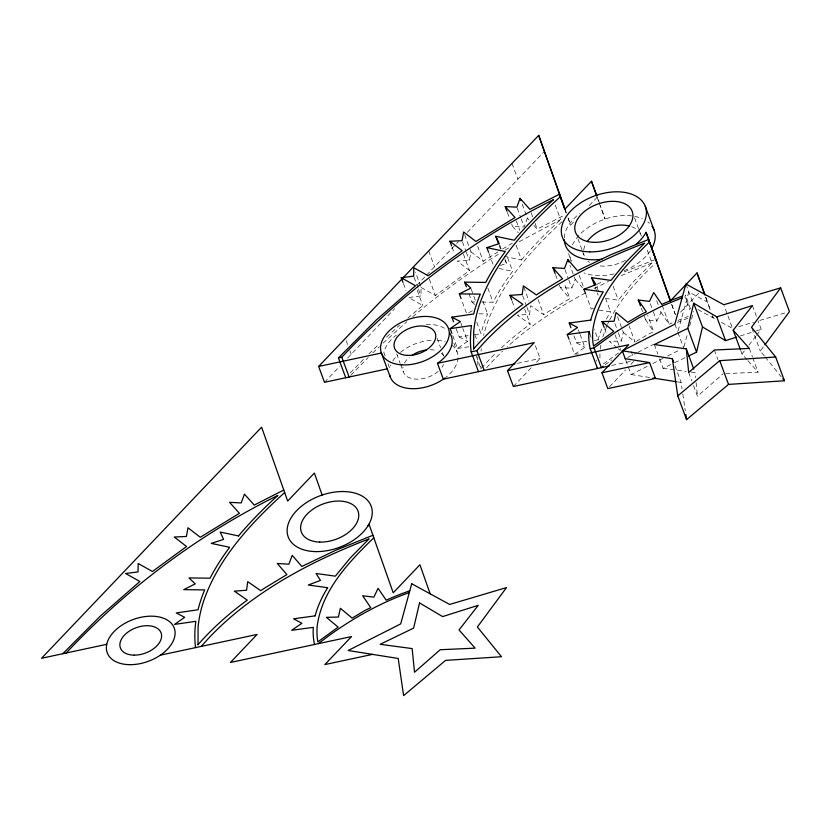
<?xml version="1.0" encoding="UTF-8"?>
<svg xmlns="http://www.w3.org/2000/svg" width="831" height="831" viewBox="0 0 831 831"><rect width="100%" height="100%" fill="white"/><g stroke="black" fill="none" stroke-linecap="round" stroke-linejoin="round"><path stroke-width="0.62" stroke-dasharray="4.16 3.12" d="M407.782 318.117L422.834 305.528L408.572 297.519L420.964 295.95L421.14 287.505L415.542 272.371M524.61 309.018L530.209 324.163L517.308 315.167L529.534 314.284L530.677 305.663L543.682 314.71A278.478 173.357 -20.3 0 1 548.387 311.615L569.858 298.609L564.249 283.475M600.314 348.791L600.886 345.229M421.14 287.505L435.402 295.524L469.505 270.522L457.227 261.048L469.359 260.487L470.959 251.814L464.072 233.179M617.194 347.909L609.341 341.375L621.38 341.053L623.323 332.338L616.436 313.703M678.127 330.863L688.816 291.93L707.264 302.006L710.609 311.054M683.986 346.704L687.663 333.324M689.668 326.022L693.677 311.417M602.797 336.773L607.087 325.316M522.211 204.166L527.373 218.148L524.164 226.956L512.54 226.364L511.678 224.038M559.408 285.189L560.271 287.516L571.832 288.212L575.187 279.393L570.014 265.421M644.316 316.32L645.614 319.821L656.791 321.161L661.029 312.352L660.167 310.015M607.523 324.267L609.133 321.046M609.663 319.966C620.871 298.35 637.574 280.172 655.046 263.458M764.343 355.99L760.323 351.035L764.156 345.841M605.435 298.402L618.295 300.188L633.232 281.979L651.992 262.918L646.393 247.783M747.079 359.719L742 353.975L745.075 350.038M748.908 345.104L755.826 336.243M756.594 335.257L761.206 329.346L758.132 321.036M486.613 367.759L491.412 362.43A252.198 156.997 -20.3 0 1 502.589 351.181M324.505 382.291L339.63 366.409M347.638 357.995L394.642 308.644M416.798 285.376L425.669 276.058M426.552 275.134L458.473 241.613M467.334 232.306L543.671 152.146M568.124 218.314L570.637 225.108L574.19 221.368M589.324 205.486L597.333 197.072L599.92 204.405M513.371 386.498L531.175 367.811M536.514 362.202L540.067 358.473L535.05 344.896M609.59 386.737L625.608 369.92M630.947 364.31L633.617 361.506M680.62 312.144L699.307 292.522M350.329 372.859L364.29 358.514M350.786 375.28L368.206 357.496M368.995 353.829L378.51 344.605M372.797 352.915L379.331 346.683M383.07 343.12L406.91 321.659M386.54 337.074L399.545 325.295M562.036 221.68C530.978 250.505 501.322 283.381 486.945 323.955A227.954 141.904 -20.3 0 0 483.652 335.392M693.521 385.574L697.479 396.273L723.167 373.753M412.737 316.673C440.472 293.198 469.951 271.779 500.875 252.686M605.082 364.819L611.595 359.968M603.358 363.936L618.576 352.905M452.739 335.631L457.476 348.449L467.635 341.354L462.898 328.546M580.111 334.509L584.847 347.316L574.605 354.338L569.006 339.204M470.959 251.814L483.237 261.287L497.727 252.011M636.297 341.344L648.003 334.436A67.747 42.173 -20.3 0 1 653.717 331.673L647.681 315.375M502.61 248.999L512.436 243.088M505.186 250.048L509.528 247.461M519.313 241.676L560.603 219.561L554.568 203.263M585.398 292.979C560.686 306.12 537.055 321.41 515.635 339.464A252.198 156.997 -20.3 0 0 507.128 346.953M533.918 225.461L537.19 229.117L563.003 215.863M594.061 288.502L608.583 281.387M627.519 357.548L636.66 352.915M637.803 352.334L653.8 344.231M625.816 360.28L631.093 374.542L648.232 365.858M652.802 363.542L663.086 358.338M667.657 356.021L679.083 350.235M472.403 310.804L466.648 313.682L461.475 299.711M597.115 284.264L603.462 281.21M659.596 358.826L663.107 368.32L673.494 363.303M674.647 362.742L685.035 357.714M621.359 275.56L651.992 262.918M624.299 271.851L654.672 259.76M677.223 322.438L688.774 317.889M593.459 308.208L591.257 309.039L586.084 295.067M500.376 265.432L506.546 263.427L504.822 258.773M740.317 335.953L755.057 331.289M756.293 330.904L761.206 329.346M738.769 326.645L753.603 322.241M759.783 320.413L785.742 312.716M517.453 363.313L540.067 358.473M611.793 365.432L630.719 361.381M456.177 328.816L459.19 336.971L468.175 335.662M474.594 334.727L481.014 333.802L476.703 322.148M457.476 348.449L470.014 346.62M573.941 335.849L576.527 342.839L586.717 341.448M594.362 340.398L598.185 339.869L594.31 329.388M575.883 354.172L578.428 353.819M725.754 373.638L758.101 372.174L752.834 357.922M468.944 293.81L471.956 301.965L475.685 302.006M481.887 302.079L493.063 302.214A270.252 168.236 -20.3 0 1 512.654 271.332L507.014 256.187M478.978 313.827L487.61 313.921A231.891 144.355 -20.3 0 0 481.004 333.802M663.107 368.32L686.136 371.415M691.257 372.101L695.09 372.61L695.589 377.596M598.964 310.119L610.536 311.729L605.799 298.921M631.093 374.542L650.32 377.596M677.39 381.896L681.14 382.489L682.074 388.898M504.344 256.353L521.556 259.999L515.958 244.854M499.119 268.465L512.613 271.322M459.19 336.971L467.635 341.354M576.527 342.839L584.847 347.316M697.926 309.548L715.855 319.343M721.433 322.386L732.578 328.474L724.237 305.912M623.323 332.338L635.102 342.133L629.067 325.835M618.181 348.719L620.144 350.36M471.956 301.965L474.615 304.52M527.373 218.148L529.015 219.976M512.54 226.364L518.274 232.763M747.931 360.685L758.101 372.174M575.187 279.393L582.375 287.723M560.271 287.516L569.858 298.609M765.143 356.977L781.223 376.796M661.029 312.352L669.142 324.204A174.022 108.331 -20.3 0 1 672.071 322.906M645.614 319.821L653.717 331.673M505.082 260.28L506.546 263.427M752.419 305.59L756.376 316.279M751.972 328.463L760.323 351.035M749.313 348.428L752.387 356.738M740.681 350.412L742 353.975M712.281 315.583L713.123 317.847L712.271 315.427M714.38 349.996L717.891 359.501M685.887 284.015L692.587 302.11M690.582 309.018L685.409 295.047L684.921 296.823L689.657 309.631M671.573 304.375L675.333 314.554M674.865 324.163L677.494 331.289M677.94 332.483L683.643 347.919M634.562 217.826L638.509 228.515M638.956 229.699L640.711 234.456M688.691 372.517L691.766 380.827M662.245 305.579L669.142 324.204M656.729 300.697L658.443 305.361M674.99 365.858L681.14 382.489M650.33 303.699L652.917 310.68M653.353 311.843L656.791 321.161M641.303 308.166L642.592 311.667M654.319 344.564L657.84 354.068M599.234 203.231L605.093 219.062L600.346 205.631M613.122 286.217L618.295 300.188M631.155 351.523L633.669 358.306M614.919 323.581L617.932 331.735M618.368 332.899L621.38 341.053M615.085 334.872L620.695 350.007M596.928 286.955L598.652 291.619M577.992 238.923L581.949 249.612M582.386 250.796L584.588 256.737A30.207 18.801 -20.3 0 1 583.674 253.476M595.131 287.017L596.855 291.681M597.281 292.844L598.143 295.171M566.327 213.048L565.444 210.555L566.358 212.996M564.779 209.267L566.036 212.663M604.604 328.567L606.765 334.384M579.176 275.352L583.913 288.17M568.529 253.528L571.25 261.173M589.802 333.906L591.101 337.396M564.945 269.576L568.394 278.894M568.82 280.057L571.832 288.212M578.386 329.855L579.674 333.345M555.534 274.708L557.248 279.361M531.165 212.819L532.889 217.473M535.039 223.3L537.19 229.117M512.01 163.406L517.869 179.247M517.277 208.321L520.725 217.639M521.151 218.802L523.738 225.793M516.331 221.036L519.78 230.353M507.377 212.393L509.528 218.21M538.083 299.565L543.682 314.71M523.79 287.038L528.952 301.009M522.647 295.649L526.522 306.13M526.947 307.293L529.534 314.284M499.66 244.802L501.384 249.456M499.234 245.612L500.532 249.103M512.135 301.196L514.721 308.176M489.033 253.455L493.344 265.099M477.638 246.142L483.237 261.287M487.89 288.232L493.063 302.214M462.462 241.863L465.911 251.18M466.336 252.344L469.359 260.487M482.873 301.113L487.61 313.921M463.469 254.224L469.505 270.522M471.27 289.292L473.421 295.119M473.847 296.283L475.571 300.936M452.064 247.077L454.214 252.904M474.906 334.872L477.493 341.853M476.215 355.959L480.952 368.767A253.497 157.807 -20.3 0 1 494.684 354.183M460.738 322.719L462.462 327.383M428.671 250.92L434.53 266.751M453.882 343.245L457.143 351.96M429.367 279.226L435.402 295.524M437.096 338.207L440.607 347.701M442.372 352.458L443.692 356.021M414.077 277.315L417.951 287.796M418.388 288.959L420.964 295.95M417.235 290.393L422.834 305.528M403.409 283.537L405.985 290.528M396.667 353.861L400.178 363.365M400.615 364.549L403.253 371.675M385.096 355.897L383.849 352.5A35.712 22.229 -20.3 0 1 396.314 335.225M388.025 363.812L389.708 368.33A35.712 22.229 -20.3 0 1 390.674 365.152M346.174 340.689L347.846 345.208M349.944 350.869L351.191 354.255M705.862 297.259L710.557 310.586M705.55 297.166L707.264 302.006M671.926 304.769L675.323 314.409M597.073 197.124L598.798 202.006M568.072 217.836L570.637 225.108M682.822 394.019L685.263 410.68M696.098 382.572L697.479 396.273M480.858 366.263L480.952 368.767M650.309 250.827A44.23 27.537 -20.3 0 1 623.863 270.781M614.016 273.898A44.23 27.537 -20.3 0 1 583.964 272.911M571.157 260.934A44.23 27.537 -20.3 0 1 570.087 254.234M572.445 244.844A44.23 27.537 -20.3 0 1 642.342 218.709M647.858 221.939A44.23 27.537 -20.3 0 1 649.416 223.269M426.334 324.402A35.712 22.229 -20.3 0 1 446.507 329.71M451.898 345.177A35.712 22.229 -20.3 0 1 445.78 377.388M392.814 360.955A35.712 22.229 -20.3 0 1 397.54 355.076M400.542 352.354A35.712 22.229 -20.3 0 1 433.211 340.201M437.625 340.336A35.712 22.229 -20.3 0 1 445.406 341.873M564.249 237.822A44.23 27.537 -20.3 0 1 579.498 213.671M443.546 364.487A21.679 13.493 -20.3 0 1 441.988 367.25M438.197 371.405A21.679 13.493 -20.3 0 1 414.285 378.988A21.679 13.493 -20.3 0 1 403.004 367.032M404.52 363.033A21.679 13.493 -20.3 0 1 409.184 357.486M430.115 349.716A21.679 13.493 -20.3 0 1 437.137 350.827M441.344 353.165A21.679 13.493 -20.3 0 1 443.245 355.346M625.369 260.425A30.207 18.801 -20.3 0 1 598.517 265.712M589.532 262.419A30.207 18.801 -20.3 0 1 587.881 261.152M583.736 249.778A30.207 18.801 -20.3 0 1 585.928 243.649M631.695 226.738A30.207 18.801 -20.3 0 1 635.767 228.774M639.88 232.898A30.207 18.801 -20.3 0 1 641.283 236.046M677.961 320.413A174.022 108.331 -20.3 0 1 688.286 316.414M599.961 358.047A134.466 83.713 -20.3 0 1 600.19 349.965M501.363 347.815A253.497 157.807 -20.3 0 1 530.22 324.163M481.045 351.149A227.954 141.904 -20.3 0 1 481.315 348.594M521.452 259.968A376.952 234.654 -20.3 0 1 560.696 219.602M477.908 365.162A232.68 144.843 -20.3 0 1 477.804 356.966M598.071 339.879A158.607 98.733 -20.3 0 1 602.215 327.861M606.433 319A158.607 98.733 -20.3 0 1 610.629 311.739M596.326 361.142A134.996 84.035 -20.3 0 1 596.243 360.072"/><path stroke-width="1.25" d="M688.494 356.042L696.575 352.136L687.788 328.38L693.708 303.211L716.779 316.86L725.567 340.617L736.63 337.116M696.575 352.136L702.496 326.967L693.708 303.211M565.028 209.557L559.408 194.257L529.866 209.319L520.05 198.349L516.84 207.158L505.217 206.566L506.941 211.23M656.76 261.807L648.554 239.505L611.377 254.473L577.452 270.698L567.864 259.594L564.509 268.413L552.947 267.717L555.098 273.544M367.718 526.252L368.985 524.122L393.219 592.794L419.915 564.768L430.167 593.822M764.925 344.803L789.45 311.615L780.662 287.858L751.536 327.279L775.655 357.008L784.443 380.764L728.527 384.41L686.572 419.645L677.784 395.888L672.352 358.732L622.305 350.786L625.379 359.096M740.244 349.228L733.212 330.219L752.419 305.59L716.779 316.86M201.258 646.393L208.456 638.405A252.198 156.997 -20.3 0 1 232.69 615.439C272.838 581.638 320.288 557.684 369.037 538.893L350.277 557.954L335.34 576.163L316.05 573.473L320.444 580.402L308.301 585.014L327.58 587.704M478.469 371.654L471.146 351.856L476.89 350.63L484.089 342.632A252.198 156.997 -20.3 0 1 508.312 319.665C548.47 285.864 595.92 261.921 644.669 243.13L625.909 262.18L610.972 280.4L591.682 277.699L594.269 284.69M345.748 377.741L338.425 357.943L375.996 320.267L415.51 285.739L401.248 277.72L402.973 282.374M62.792 653.717L100.364 616.041L139.878 581.503L125.616 573.483L138.019 571.925L138.185 563.48L152.447 571.499L186.549 546.497L174.271 537.023L186.404 536.462L188.003 527.789L200.281 537.262L239.411 513.309L229.595 502.34L241.219 502.932L244.428 494.123L254.244 505.092L283.786 490.03M387.194 368.871L324.505 382.291L318.647 366.45L538.706 135.38L565.08 209.36M596.907 195.939L591.475 181.241L564.779 209.267L538.706 135.38M609.268 365.972L513.371 386.498L507.512 370.657L534.208 342.632L437.47 363.334L443.328 379.175L514.94 363.843M625.234 358.701L649.582 362.576L655.441 378.406L607.814 388.607L601.956 372.766L628.652 344.74L507.512 370.657M705 294.839L697.012 272.952L670.316 300.978L646.082 232.316A44.23 27.537 -20.3 0 1 635.694 244.543M338.425 357.943L341.79 357.226C402.287 292.834 473.992 238.871 553.28 199.762M66.158 653C126.655 588.608 198.36 534.634 277.647 495.536M649.437 242.008C624.735 266.034 598.341 293.488 592.991 328.993A134.466 83.713 -20.3 0 0 593.511 346.091L613.797 331.372L602.018 321.576L614.057 321.254L616 312.539L627.779 322.335L640.68 314.637A67.747 42.173 -20.3 0 1 646.393 311.874L638.291 300.022L649.468 301.373L653.706 292.554L661.819 304.406A174.022 108.331 -20.3 0 1 682.448 296.075M373.805 537.782C349.103 561.798 322.708 589.262 317.359 624.767A134.466 83.713 -20.3 0 0 317.878 641.854L338.165 627.145L326.396 617.35L338.425 617.028L340.378 608.313L352.147 618.108L365.048 610.411A67.747 42.173 -20.3 0 1 370.761 607.648L362.659 595.785L373.846 597.136L378.084 588.317L386.186 600.179A174.022 108.331 -20.3 0 1 409.776 590.799M560.291 196.75C527.124 226.915 494.892 261.152 479.622 304.167A227.954 141.904 -20.3 0 0 473.722 331.351L473.628 348.968M284.659 492.523C251.492 522.689 219.27 556.915 204 599.93A227.954 141.904 -20.3 0 0 198.1 627.114L197.996 644.742M677.784 395.888L719.739 360.654L775.655 357.008M597.281 367.458A134.996 84.035 -20.3 0 0 597.51 368.486L590.187 348.698L594.051 347.867L616.415 331.673L639.008 317.764L661.85 306.14L682.604 297.664M603.223 366.242L601.374 367.666L594.051 347.867M318.418 643.641C345.914 622.201 376.35 604.22 409.299 592.586M451.877 333.304L450.153 328.65L460.312 321.555L451.867 317.172L453.591 321.836M569.006 339.204L567.282 334.55L577.524 327.518L569.204 323.041L570.928 327.705M622.305 350.786L674.865 324.163L685.887 284.015L723.801 304.717L780.662 287.858M461.049 298.547L459.325 293.883L470.834 288.128L464.633 282.166L485.74 282.415A270.252 168.236 -20.3 0 1 505.331 251.533L486.883 247.638L488.607 252.292M687.788 328.38L654.319 344.564L686.302 348.854L693.771 369.047M585.658 293.904L583.933 289.25L596.076 284.628L591.682 277.699M372.922 535.278L335.745 550.247L301.819 566.472L292.232 555.368L288.887 564.187L277.315 563.491L286.903 574.585L265.442 587.59A278.478 173.357 -20.3 0 0 260.726 590.675L247.721 581.638L246.578 590.249L234.352 591.142L247.254 600.138A253.497 157.807 -20.3 0 0 197.965 644.731M486.883 247.638L499.223 243.628L495.795 236.295L514.233 240.201A376.952 234.654 -20.3 0 1 553.373 199.804M318.647 366.45L381.336 353.03M601.956 372.766L649.582 362.576M106.752 644.305L41.55 658.266L261.609 427.186L287.682 501.072L314.378 473.047L322.137 495.037M160.373 655.15L257.111 634.448L230.426 662.473L351.555 636.546L324.859 664.582L372.496 654.381M451.867 317.172L473.691 314.004A231.891 144.355 -20.3 0 1 480.297 294.122L459.325 293.883M450.153 328.65L471.457 325.555A232.68 144.843 -20.3 0 0 471.156 351.856M569.204 323.041L590.862 320.07M567.282 334.55L588.94 331.579L589.802 333.906M315.229 615.844L293.572 618.815L301.892 623.292L291.66 630.313L313.318 627.343A134.996 84.035 -20.3 0 0 314.554 644.461M401.248 277.72L413.641 276.152L413.817 267.717L428.079 275.726L462.181 250.723L449.903 241.26L462.036 240.699L463.636 232.015L475.914 241.489L515.033 217.535L505.217 206.566M511.709 300.033L509.985 295.369L522.211 294.486L523.353 285.874L536.359 294.912A278.478 173.357 -20.3 0 1 541.064 291.816L562.535 278.821L552.947 267.717M583.933 289.25L603.213 291.941A158.607 98.733 -20.3 0 0 590.748 320.08M652.886 378.001L676.133 381.699M238.611 535.964L220.163 532.058L223.601 539.402L211.251 543.401L229.657 547.297A270.252 168.236 -20.3 0 0 210.066 578.179L189.011 577.94L195.202 583.902L183.693 589.657L204.665 589.896A231.891 144.355 -20.3 0 0 198.048 609.767L176.245 612.946L184.679 617.329L174.531 624.413L195.836 621.318A232.68 144.843 -20.3 0 0 195.534 647.619M702.496 326.967L725.567 340.617M509.985 295.369L522.886 304.364A253.497 157.807 -20.3 0 0 473.597 348.958M733.212 330.219L749.313 348.428L714.38 349.996L688.691 372.517L686.302 348.854M782.833 378.78L784.443 380.764M719.739 360.654L728.527 384.41M645.251 206.265L654.039 230.01M646.082 232.316L670.648 301.154M672.352 358.732L673.671 362.295M638.291 300.022L640.441 305.839M602.018 321.576L604.179 327.393M567.864 259.594L568.726 261.931M520.05 198.349L520.912 200.676M495.795 236.295L498.371 243.275M449.903 241.26L451.628 245.914M464.633 282.166L466.357 286.82M476.89 350.63L484.213 370.429M381.45 353.175L390.238 376.931M341.79 357.226L349.113 377.025M697.012 272.952L704.698 294.745M591.475 181.241L596.648 195.898M685.824 414.524L686.572 419.645M449.561 332.899A35.712 22.229 -20.3 0 1 437.47 363.334M444.98 377.991A35.712 22.229 -20.3 0 1 410.753 388.628A35.712 22.229 -20.3 0 1 389.614 374.791M601.976 259.22A44.23 27.537 -20.3 0 1 564.239 239.702M652.013 226.24A44.23 27.537 -20.3 0 1 651.94 248.147M412.56 354.972A21.679 13.493 -20.3 0 1 426.459 349.944M587.237 241.561A30.207 18.801 -20.3 0 1 629.327 226.001M590.187 348.698A134.996 84.035 -20.3 0 1 588.94 331.579M238.497 535.943A376.952 234.654 -20.3 0 1 277.741 495.577M315.115 615.854A158.607 98.733 -20.3 0 1 327.674 587.714M419.541 602.942L413.62 628.101L380.162 644.295L412.134 648.585L414.524 672.237L440.212 649.728L475.145 648.149L459.044 629.95L478.251 605.321L442.611 616.592L419.541 602.942M411.719 583.746L400.698 623.894L348.137 650.507L398.194 658.464L403.617 695.62L445.582 660.385L501.488 656.729L477.368 627L506.495 587.59L449.633 604.449L411.719 583.746M401.747 364.851A35.712 22.229 -20.3 0 0 448.979 330.343A35.712 22.229 -20.3 0 0 393.977 326.863A35.712 22.229 -20.3 0 0 401.747 364.851M407.367 355.388A21.679 13.493 -20.3 0 0 435.527 334.104A21.679 13.493 -20.3 0 0 401.82 332.577A21.679 13.493 -20.3 0 0 407.367 355.388M589.678 251.866A44.23 27.537 -20.3 0 0 645.708 207.594A44.23 27.537 -20.3 0 0 576.184 206.057A44.23 27.537 -20.3 0 0 589.678 251.866M593.905 242.34A30.207 18.801 -20.3 0 0 632.495 212.289A30.207 18.801 -20.3 0 0 585.18 210.887A30.207 18.801 -20.3 0 0 593.905 242.34M129.418 664.665A35.712 22.229 -20.3 0 0 174.5 628.838A35.712 22.229 -20.3 0 0 118.293 627.758A35.712 22.229 -20.3 0 0 129.418 664.665M315.198 551.587A44.23 27.537 -20.3 0 0 371.602 507.533A44.23 27.537 -20.3 0 0 302.276 505.58A44.23 27.537 -20.3 0 0 315.198 551.587M134.207 655.14A21.679 13.493 -20.3 0 0 161.172 633.16A21.679 13.493 -20.3 0 0 126.831 632.952A21.679 13.493 -20.3 0 0 134.207 655.14M319.738 542.072A30.207 18.801 -20.3 0 0 358.327 512.021A30.207 18.801 -20.3 0 0 311.012 510.618A30.207 18.801 -20.3 0 0 319.738 542.072"/></g></svg>
